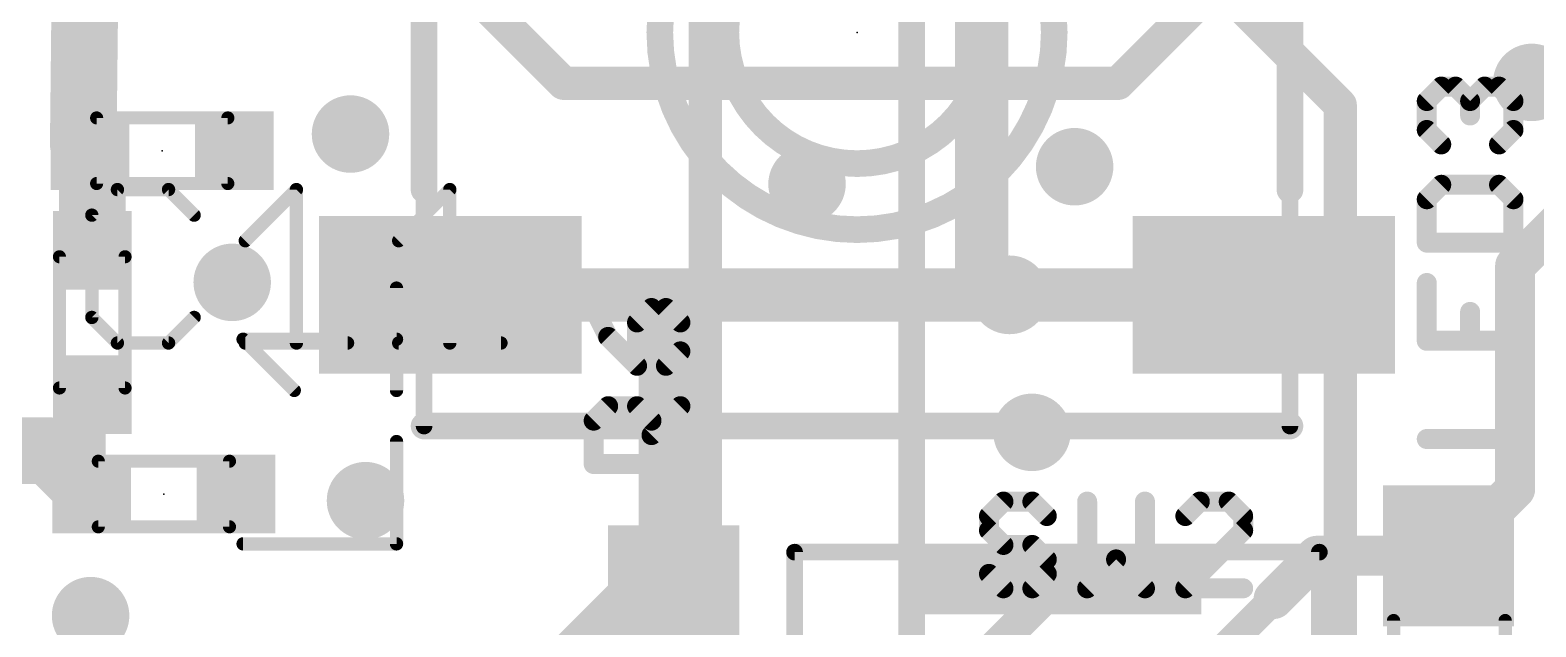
# Model space of a CAD drawing. Extents: x -25.4 to 25.4, y -26.7 to 25.8.
# Drawn here: x 3.6 to 15.08, y -3.51 to 1.03 of the extents above; entities that cross this region are included whole.
import ezdxf

# ---------------------------------------------------------------- set-up
doc = ezdxf.new("R2010")
doc.units = 0
for name, color, linetype in [('1', 12, 'CONTINUOUS'), ('16', 5, 'CONTINUOUS'), ('18', 110, 'CONTINUOUS'), ('20', 53, 'CONTINUOUS'), ('21', 53, 'CONTINUOUS'), ('23', 53, 'CONTINUOUS'), ('25', 253, 'CONTINUOUS'), ('51', 53, 'CONTINUOUS')]:
    doc.layers.add(name, color=color, linetype=linetype)

# ---------------------------------------------------------------- blocks, each defined once
blk = doc.blocks.new('RECT')
blk.add_solid([(-0.5, -0.5), (0.5, -0.5), (-0.5, 0.5), (0.5, 0.5)])
blk = doc.blocks.new('ROUNDV')
at = {"const_width": 0.5}
blk.add_lwpolyline([(0, -0.25, 1), (0, 0.25, 1), (0, -0.25)], format="xyb", dxfattribs=at)

msp = doc.modelspace()

# ---------------------------------------------------------------- linework, layer by layer
at = {"layer": '1'}
for points, const_width in [([(20.32, 0, 0.4142), (0, 20.32)], 0.254), ([(7.6696, 0.6919, 1), (7.6696, 0.5649)], 0.127), ([(7.6247, 0.5835, 1), (7.7145, 0.6733)], 0.127), ([(11.8511, 0.6733, 1), (11.9409, 0.5835)], 0.127), ([(11.896, 0.5649, 1), (11.896, 0.6919)], 0.127), ([(4.098, 0.256, 1), (3.9184, 0.0764)], 0.254), ([(4.2037, 0.0977, 1), (3.9497, 0.0977)], 0.254), ([(3.8812, 0.1676, 1), (4.1352, 0.1648)], 0.254), ([(3.9703, 0.0245, 1), (4.1499, 0.2041)], 0.254), ([(4.105, 0.1592, 1), (4.0152, 0.0694)], 0.127), ([(0, -20.32, 0.4142), (20.32, 0)], 0.254), ([(4.0318, 0.0528, 1), (4.1216, 0.1426)], 0.127), ([(3.9497, -0.6438, 1), (4.2037, -0.6438)], 0.254), ([(14.9987, -0.762, 1), (14.8463, -0.762)], 0.1524), ([(14.8686, -0.7081, 1), (14.9764, -0.8159)], 0.1524), ([(6.806, -0.8824, 1), (6.806, -1.0856)], 0.2032), ([(8.4455, -0.8824, 1), (8.4455, -1.0856)], 0.2032), ([(8.5471, -0.984, 1), (8.3439, -0.984)], 0.2032), ([(8.4455, -1.0856, 1), (8.4455, -0.8824)], 0.2032), ([(11.0684, -0.8824, 1), (11.0684, -1.0856)], 0.2032), ([(11.0684, -1.0856, 1), (11.0684, -0.8824)], 0.2032), ([(13.006, -1.0856, 1), (13.006, -0.8824)], 0.2032), ([(4.1275, -1.7438, 1), (4.0259, -1.7438)], 0.1016), ([(3.8402, -2.0819, 1), (3.6606, -2.2615)], 0.254), ([(3.7504, -2.2987, 1), (3.7504, -2.0447)], 0.254), ([(3.9869, -2.5878, 1), (4.1665, -2.4082)], 0.254), ([(4.1126, -2.5339, 1), (4.0408, -2.4621)], 0.1016), ([(14.8463, -2.4647, 1), (14.9987, -2.4647)], 0.1524), ([(14.9764, -2.5186, 1), (14.8686, -2.4108)], 0.1524), ([(4.0369, -2.466, 1), (4.1087, -2.5378)], 0.1016), ([(4.0259, -2.498, 1), (4.1275, -2.498)], 0.1016), ([(13.4103, -2.8965, 1), (13.4103, -3.0489)], 0.1524), ([(13.4642, -3.0266, 1), (13.3564, -2.9188)], 0.1524), ([(14.3606, -2.9188, 1), (14.4684, -3.0266)], 0.1524), ([(14.4145, -3.0489, 1), (14.4145, -2.8965)], 0.1524), ([(8.2878, -3.3493, 1), (8.1442, -3.2057)], 0.2032), ([(8.4904, -3.1691, 1), (8.4006, -3.2589)], 0.127), ([(11.4749, -3.2399, 1), (11.3851, -3.1501)], 0.127), ([(8.216, -3.214, 1), (8.216, -3.341)], 0.127), ([(8.3439, -3.214, 1), (8.5471, -3.214)], 0.2032), ([(8.4641, -3.3224, 1), (8.5539, -3.2326)], 0.127), ([(8.509, -3.341, 1), (8.509, -3.214)], 0.127), ([(13.0271, -3.2481, 1), (13.1349, -3.3559)], 0.1524), ([(13.1214, -3.3424, 1), (13.0406, -3.2616)], 0.1143)]:
    msp.add_lwpolyline(points, format="xyb", dxfattribs=dict(at, const_width=const_width))
for points, const_width in [([(13.006, 1.7384), (11.896, 0.6284)], 0.254), ([(4.022, 1.4478), (4.0082, 0.1662)], 0.508), ([(7.6696, 0.6284), (6.806, 1.492)], 0.254), ([(11.896, 0.6284), (7.6696, 0.6284)], 0.254), ([(4.0601, 0.1143), (4.0082, 0.1662)], 0.508), ([(4.0767, 0.0977), (4.0767, -0.6438)], 0.508), ([(4.0601, 0.1143), (4.0767, 0.0977)], 0.254), ([(14.9225, -0.762), (15.748, 0.0635)], 0.3048), ([(14.9225, -2.4647), (14.9225, -0.762)], 0.3048), ([(6.806, -0.984), (8.4455, -0.984)], 0.4064), ([(8.4455, -0.984), (11.0684, -0.984)], 0.4064), ([(8.4455, -3.214), (8.4455, -0.984)], 0.4064), ([(11.0684, -0.984), (13.006, -0.984)], 0.4064), ([(4.0767, -1.7438), (4.0767, -2.498)], 0.2032), ([(2.416, -2.1717), (3.7504, -2.1717)], 0.508), ([(3.7504, -2.1717), (4.0767, -2.498)], 0.508), ([(4.0767, -2.498), (4.0728, -2.5019)], 0.2032), ([(14.4145, -2.9727), (14.9225, -2.4647)], 0.3048), ([(13.081, -3.302), (13.4103, -2.9727)], 0.3048), ([(13.4103, -2.9727), (14.4145, -2.9727)], 0.3048), ([(7.5438, -3.9497), (8.216, -3.2775)], 0.4064), ([(8.509, -3.2775), (8.4455, -3.214)], 0.254), ([(11.43, -3.195), (10.805, -3.82)], 0.254), ([(8.216, -3.2775), (8.509, -3.2775)], 0.254), ([(12.363, -4.02), (13.081, -3.302)], 0.2286)]:
    msp.add_lwpolyline(points, dxfattribs=dict(at, const_width=const_width))
at = {"layer": '16'}
for points, const_width in [([(20.32, 0, 0.4142), (0, 20.32)], 0.254), ([(13.6525, 0.4623, 1), (13.5255, 0.4623)], 0.127), ([(13.5441, 0.4174, 1), (13.6339, 0.5072)], 0.127), ([(0, -20.32, 0.4142), (20.32, 0)], 0.254), ([(10.9278, -0.6997, 1), (10.7841, -0.8434)], 0.2032), ([(10.7544, -0.7716, 1), (10.9576, -0.7716)], 0.2032), ([(10.9966, -1.0558, 1), (11.1402, -0.9122)], 0.2032), ([(8.7952, -3.6272, 1), (8.7054, -3.5374)], 0.127)]:
    msp.add_lwpolyline(points, format="xyb", dxfattribs=dict(at, const_width=const_width))
for points, const_width in [([(12.159, 1.8923), (13.589, 0.4623)], 0.254), ([(10.856, 1.7406), (10.856, -0.7716)], 0.4064), ([(10.3226, 1.4884), (10.3226, -4.4602)], 0.2032), ([(8.7503, 1.2827), (8.7503, -3.5823)], 0.254), ([(13.589, 0.4623), (13.589, -3.8862)], 0.254), ([(10.856, -0.7716), (11.0684, -0.984)], 0.4064), ([(8.7503, -3.5823), (7.7652, -4.5674)], 0.254)]:
    msp.add_lwpolyline(points, dxfattribs=dict(at, const_width=const_width))
at = {"layer": '20', "const_width": 0.0254}
msp.add_lwpolyline([(-3.4925, 25.146, 14.4823), (3.4925, 25.146)], format="xyb", dxfattribs=at)
at = {"layer": '21'}
for points, const_width in [([(9.906, -0.4873, 1), (9.906, 2.5193, 1), (9.906, -0.4873)], 0.2032), ([(9.906, 0.016, 1), (9.906, 2.016, 1), (9.906, 0.016)], 0.2032), ([(6.5552, -0.184, 1), (6.6568, -0.184)], 0.1016), ([(13.1552, -0.184, 1), (13.2568, -0.184)], 0.1016), ([(6.606, -1.9332, 1), (6.606, -2.0348)], 0.1016), ([(13.206, -2.0348, 1), (13.206, -1.9332)], 0.1016), ([(9.4618, -2.945, 1), (9.3982, -2.945)], 0.0635), ([(9.43, -2.9133, 1), (9.43, -2.9768)], 0.0635), ([(13.4618, -2.945, 1), (13.3983, -2.945)], 0.0635), ([(13.43, -2.9768, 1), (13.43, -2.9133)], 0.0635)]:
    msp.add_lwpolyline(points, format="xyb", dxfattribs=dict(at, const_width=const_width))
for points, const_width in [([(6.606, -0.184), (6.606, 2.216)], 0.2032), ([(13.206, 2.216), (13.206, -0.184)], 0.2032), ([(13.206, -1.984), (6.606, -1.984)], 0.2032), ([(9.43, -5.945), (9.43, -2.945)], 0.127), ([(9.43, -2.945), (13.43, -2.945)], 0.127), ([(13.43, -2.945), (13.43, -5.945)], 0.127)]:
    msp.add_lwpolyline(points, dxfattribs=dict(at, const_width=const_width))
at = {"layer": '23'}
for p in [(9.906, 1.016), (4.6101, 0.1143), (4.0767, -1.1938), (4.6228, -2.5019)]:
    msp.add_point(p, dxfattribs=at)
at = {"layer": '25'}
for points, const_width in [([(14.2488, 0.4929), (14.359, 0.6031)], 0.1524), ([(14.359, 0.6031), (14.4692, 0.6031)], 0.1524), ([(14.4692, 0.6031), (14.5793, 0.4929)], 0.1524), ([(14.5793, 0.4929), (14.6895, 0.6031)], 0.1524), ([(14.6895, 0.6031), (14.7996, 0.6031)], 0.1524), ([(14.7996, 0.6031), (14.9098, 0.4929)], 0.1524), ([(14.2488, 0.2726), (14.2488, 0.4929)], 0.1524), ([(14.5793, 0.4929), (14.5793, 0.3828)], 0.1524), ([(14.9098, 0.4929), (14.9098, 0.2726)], 0.1524), ([(14.359, 0.1624), (14.2488, 0.2726)], 0.1524), ([(14.9098, 0.2726), (14.7996, 0.1624)], 0.1524), ([(14.359, -0.1453), (14.2488, -0.2555)], 0.1524), ([(14.7996, -0.1453), (14.359, -0.1453)], 0.1524), ([(14.9098, -0.2555), (14.7996, -0.1453)], 0.1524), ([(4.2685, -0.1817), (4.0736, -0.3766)], 0.1016), ([(4.6583, -0.1817), (4.2685, -0.1817)], 0.1016), ([(4.8532, -0.3766), (4.6583, -0.1817)], 0.1016), ([(5.243, -0.5715), (5.6328, -0.1817)], 0.1016), ([(5.6328, -0.1817), (5.6328, -1.3511)], 0.1016), ([(6.4124, -0.5715), (6.8022, -0.1817)], 0.1016), ([(6.8022, -0.1817), (6.8022, -1.3511)], 0.1016), ([(14.2488, -0.2555), (14.2488, -0.586)], 0.1524), ([(14.9098, -0.586), (14.9098, -0.2555)], 0.1524), ([(4.0736, -0.3766), (4.0736, -1.1562)], 0.1016), ([(14.2488, -0.586), (14.9098, -0.586)], 0.1524), ([(6.3959, -1.7124), (6.3959, -0.9328)], 0.1016), ([(14.2488, -0.8937), (14.2488, -1.3344)], 0.1524), ([(14.9098, -1.3344), (14.9098, -0.8937)], 0.1524), ([(7.8988, -1.0842), (8.009, -1.3046)], 0.1524), ([(8.3395, -1.0842), (8.2293, -1.1944)], 0.1524), ([(8.4496, -1.0842), (8.3395, -1.0842)], 0.1524), ([(8.5598, -1.1944), (8.4496, -1.0842)], 0.1524), ([(4.0736, -1.1562), (4.2685, -1.3511)], 0.1016), ([(4.6583, -1.3511), (4.8532, -1.1562)], 0.1016), ([(8.2293, -1.1944), (8.2293, -1.5249)], 0.1524), ([(8.5598, -1.4147), (8.5598, -1.1944)], 0.1524), ([(14.5793, -1.3344), (14.5793, -1.1141)], 0.1524), ([(8.009, -1.3046), (8.2293, -1.5249)], 0.1524), ([(14.2488, -1.3344), (14.9098, -1.3344)], 0.1524), ([(4.2685, -1.3511), (4.6583, -1.3511)], 0.1016), ([(5.6163, -1.7124), (5.2265, -1.3226)], 0.1016), ([(5.2265, -1.3226), (6.3959, -1.3226)], 0.1016), ([(5.243, -1.3511), (6.0226, -1.3511)], 0.1016), ([(6.4124, -1.3511), (7.192, -1.3511)], 0.1016), ([(8.4496, -1.5249), (8.5598, -1.4147)], 0.1524), ([(8.2293, -1.5249), (8.4496, -1.5249)], 0.1524), ([(14.9098, -2.0828), (14.9098, -1.6422)], 0.1524), ([(7.8988, -1.9428), (8.009, -1.8327)], 0.1524), ([(8.009, -1.8327), (8.2293, -1.8327)], 0.1524), ([(8.2293, -1.8327), (8.3395, -1.9428)], 0.1524), ([(8.3395, -2.053), (8.5598, -1.8327)], 0.1524), ([(7.8988, -2.2733), (7.8988, -1.9428)], 0.1524), ([(8.3395, -1.9428), (8.3395, -2.2733)], 0.1524), ([(6.3959, -2.8818), (6.3959, -2.1022)], 0.1016), ([(14.2488, -2.0828), (14.9098, -2.0828)], 0.1524), ([(8.5598, -2.2733), (7.8988, -2.2733)], 0.1524), ([(11.0221, -2.5596), (10.912, -2.6698)], 0.1524), ([(11.2424, -2.5596), (11.0221, -2.5596)], 0.1524), ([(11.3526, -2.6698), (11.2424, -2.5596)], 0.1524), ([(11.6604, -2.5596), (11.6604, -3.2206)], 0.1524), ([(12.101, -3.2206), (12.101, -2.5596)], 0.1524), ([(12.5189, -2.5596), (12.4088, -2.6698)], 0.1524), ([(12.7393, -2.5596), (12.5189, -2.5596)], 0.1524), ([(12.8494, -2.6698), (12.7393, -2.5596)], 0.1524), ([(10.912, -2.6698), (10.912, -2.78)], 0.1524), ([(12.8494, -2.78), (12.8494, -2.6698)], 0.1524), ([(10.912, -2.78), (11.0221, -2.8901)], 0.1524), ([(12.4088, -3.2206), (12.8494, -2.78)], 0.1524), ([(5.2265, -2.8818), (6.3959, -2.8818)], 0.1016), ([(11.0221, -2.8901), (11.2424, -2.8901)], 0.1524), ([(11.2424, -2.8901), (11.3526, -3.0003)], 0.1524), ([(11.3526, -3.0003), (11.3526, -3.1104)], 0.1524), ([(11.6604, -3.2206), (11.8807, -3.0003)], 0.1524), ([(11.8807, -3.0003), (12.101, -3.2206)], 0.1524), ([(11.0221, -3.2206), (10.912, -3.1104)], 0.1524), ([(11.3526, -3.1104), (11.2424, -3.2206)], 0.1524), ([(11.2424, -3.2206), (11.0221, -3.2206)], 0.1524), ([(12.8494, -3.2206), (12.4088, -3.2206)], 0.1524)]:
    msp.add_lwpolyline(points, dxfattribs=dict(at, const_width=const_width))
for points, const_width in [([(14.359, 0.6412, 1), (14.359, 0.565)], 0.0762), ([(14.3859, 0.5761, 1), (14.3321, 0.63)], 0.0762), ([(14.4961, 0.63, 1), (14.4422, 0.5761)], 0.0762), ([(14.4692, 0.565, 1), (14.4692, 0.6412)], 0.0762), ([(14.6895, 0.6412, 1), (14.6895, 0.565)], 0.0762), ([(14.7164, 0.5761, 1), (14.6625, 0.63)], 0.0762), ([(14.8266, 0.63, 1), (14.7727, 0.5761)], 0.0762), ([(14.7996, 0.565, 1), (14.7996, 0.6412)], 0.0762), ([(14.2869, 0.4929, 1), (14.2107, 0.4929)], 0.0762), ([(14.2219, 0.5199, 1), (14.2758, 0.466)], 0.0762), ([(14.6174, 0.4929, 1), (14.5412, 0.4929)], 0.0762), ([(14.5524, 0.5199, 1), (14.6063, 0.466)], 0.0762), ([(14.5524, 0.466, 1), (14.6063, 0.5199)], 0.0762), ([(14.9479, 0.4929, 1), (14.8717, 0.4929)], 0.0762), ([(14.8829, 0.466, 1), (14.9367, 0.5199)], 0.0762), ([(14.2758, 0.2995, 1), (14.2219, 0.2457)], 0.0762), ([(14.5412, 0.3828, 1), (14.6174, 0.3828)], 0.0762), ([(14.9367, 0.2457, 1), (14.8829, 0.2995)], 0.0762), ([(14.2107, 0.2726, 1), (14.2869, 0.2726)], 0.0762), ([(14.8717, 0.2726, 1), (14.9479, 0.2726)], 0.0762), ([(14.3321, 0.1355, 1), (14.3859, 0.1894)], 0.0762), ([(14.7727, 0.1894, 1), (14.8266, 0.1355)], 0.0762), ([(14.359, -0.1072, 1), (14.359, -0.1834)], 0.0762), ([(14.3859, -0.1723, 1), (14.3321, -0.1184)], 0.0762), ([(14.8266, -0.1184, 1), (14.7727, -0.1723)], 0.0762), ([(14.7996, -0.1834, 1), (14.7996, -0.1072)], 0.0762), ([(4.2685, -0.1563, 1), (4.2685, -0.2071)], 0.0508), ([(4.2865, -0.1997, 1), (4.2505, -0.1637)], 0.0508), ([(4.6763, -0.1637, 1), (4.6403, -0.1997)], 0.0508), ([(4.6583, -0.2071, 1), (4.6583, -0.1563)], 0.0508), ([(5.6582, -0.1817, 1), (5.6074, -0.1817)], 0.0508), ([(5.6508, -0.1997, 1), (5.6148, -0.1637)], 0.0508), ([(6.8276, -0.1817, 1), (6.7768, -0.1817)], 0.0508), ([(6.8202, -0.1997, 1), (6.7842, -0.1637)], 0.0508), ([(14.2869, -0.2555, 1), (14.2107, -0.2555)], 0.0762), ([(14.2219, -0.2285, 1), (14.2758, -0.2824)], 0.0762), ([(14.9479, -0.2555, 1), (14.8717, -0.2555)], 0.0762), ([(14.8829, -0.2824, 1), (14.9367, -0.2285)], 0.0762), ([(4.0556, -0.3586, 1), (4.0916, -0.3946)], 0.0508), ([(4.099, -0.3766, 1), (4.0482, -0.3766)], 0.0508), ([(4.8352, -0.3946, 1), (4.8712, -0.3586)], 0.0508), ([(5.225, -0.5535, 1), (5.261, -0.5895)], 0.0508), ([(6.3944, -0.5535, 1), (6.4304, -0.5895)], 0.0508), ([(14.2488, -0.5479, 1), (14.2488, -0.6241)], 0.0762), ([(14.2107, -0.586, 1), (14.2869, -0.586)], 0.0762), ([(14.8717, -0.586, 1), (14.9479, -0.586)], 0.0762), ([(14.9098, -0.6241, 1), (14.9098, -0.5479)], 0.0762), ([(6.4213, -0.9328, 1), (6.3705, -0.9328)], 0.0508), ([(14.2869, -0.8937, 1), (14.2107, -0.8937)], 0.0762), ([(14.9479, -0.8937, 1), (14.8717, -0.8937)], 0.0762), ([(7.9329, -1.0672, 1), (7.8648, -1.1013)], 0.0762), ([(8.3395, -1.0461, 1), (8.3395, -1.1223)], 0.0762), ([(8.3664, -1.1112, 1), (8.3125, -1.0573)], 0.0762), ([(8.4766, -1.0573, 1), (8.4227, -1.1112)], 0.0762), ([(8.4496, -1.1223, 1), (8.4496, -1.0461)], 0.0762), ([(4.0916, -1.1382, 1), (4.0556, -1.1742)], 0.0508), ([(4.0482, -1.1562, 1), (4.099, -1.1562)], 0.0508), ([(4.8712, -1.1742, 1), (4.8352, -1.1382)], 0.0508), ([(8.2674, -1.1944, 1), (8.1912, -1.1944)], 0.0762), ([(8.2024, -1.1675, 1), (8.2563, -1.2213)], 0.0762), ([(8.5979, -1.1944, 1), (8.5217, -1.1944)], 0.0762), ([(8.5329, -1.2213, 1), (8.5867, -1.1675)], 0.0762), ([(14.6174, -1.1141, 1), (14.5412, -1.1141)], 0.0762), ([(8.0359, -1.2776, 1), (7.9821, -1.3315)], 0.0762), ([(7.9749, -1.3216, 1), (8.0431, -1.2875)], 0.0762), ([(14.2488, -1.2963, 1), (14.2488, -1.3725)], 0.0762), ([(14.9098, -1.3725, 1), (14.9098, -1.2963)], 0.0762), ([(4.2685, -1.3257, 1), (4.2685, -1.3765)], 0.0508), ([(4.2505, -1.3691, 1), (4.2865, -1.3331)], 0.0508), ([(4.6403, -1.3331, 1), (4.6763, -1.3691)], 0.0508), ([(4.6583, -1.3765, 1), (4.6583, -1.3257)], 0.0508), ([(5.2445, -1.3046, 1), (5.2085, -1.3406)], 0.0508), ([(5.2265, -1.2972, 1), (5.2265, -1.348)], 0.0508), ([(5.243, -1.3257, 1), (5.243, -1.3765)], 0.0508), ([(5.6074, -1.3511, 1), (5.6582, -1.3511)], 0.0508), ([(6.0226, -1.3765, 1), (6.0226, -1.3257)], 0.0508), ([(6.4124, -1.3257, 1), (6.4124, -1.3765)], 0.0508), ([(6.3959, -1.348, 1), (6.3959, -1.2972)], 0.0508), ([(6.7768, -1.3511, 1), (6.8276, -1.3511)], 0.0508), ([(7.192, -1.3765, 1), (7.192, -1.3257)], 0.0508), ([(8.5217, -1.4147, 1), (8.5979, -1.4147)], 0.0762), ([(8.5867, -1.4417, 1), (8.5329, -1.3878)], 0.0762), ([(14.2107, -1.3344, 1), (14.2869, -1.3344)], 0.0762), ([(14.5412, -1.3344, 1), (14.6174, -1.3344)], 0.0762), ([(14.8717, -1.3344, 1), (14.9479, -1.3344)], 0.0762), ([(8.2293, -1.4868, 1), (8.2293, -1.563)], 0.0762), ([(8.1912, -1.5249, 1), (8.2674, -1.5249)], 0.0762), ([(8.2024, -1.5518, 1), (8.2563, -1.4979)], 0.0762), ([(8.4227, -1.4979, 1), (8.4766, -1.5518)], 0.0762), ([(8.4496, -1.563, 1), (8.4496, -1.4868)], 0.0762), ([(14.9479, -1.6422, 1), (14.8717, -1.6422)], 0.0762), ([(5.5983, -1.7304, 1), (5.6343, -1.6944)], 0.0508), ([(6.3705, -1.7124, 1), (6.4213, -1.7124)], 0.0508), ([(8.009, -1.7946, 1), (8.009, -1.8708)], 0.0762), ([(8.0359, -1.8596, 1), (7.9821, -1.8057)], 0.0762), ([(8.2563, -1.8057, 1), (8.2024, -1.8596)], 0.0762), ([(8.2293, -1.8708, 1), (8.2293, -1.7946)], 0.0762), ([(8.5867, -1.8596, 1), (8.5329, -1.8057)], 0.0762), ([(7.9369, -1.9428, 1), (7.8607, -1.9428)], 0.0762), ([(7.8719, -1.9159, 1), (7.9258, -1.9698)], 0.0762), ([(8.3776, -1.9428, 1), (8.3014, -1.9428)], 0.0762), ([(8.3125, -1.9698, 1), (8.3664, -1.9159)], 0.0762), ([(6.4213, -2.1022, 1), (6.3705, -2.1022)], 0.0508), ([(8.3125, -2.026, 1), (8.3664, -2.0799)], 0.0762), ([(14.2488, -2.0447, 1), (14.2488, -2.1209)], 0.0762), ([(14.8717, -2.0828, 1), (14.9479, -2.0828)], 0.0762), ([(14.9098, -2.1209, 1), (14.9098, -2.0447)], 0.0762), ([(7.8988, -2.2352, 1), (7.8988, -2.3114)], 0.0762), ([(7.8607, -2.2733, 1), (7.9369, -2.2733)], 0.0762), ([(8.3014, -2.2733, 1), (8.3776, -2.2733)], 0.0762), ([(8.5598, -2.3114, 1), (8.5598, -2.2352)], 0.0762), ([(11.0221, -2.5215, 1), (11.0221, -2.5977)], 0.0762), ([(11.0491, -2.5866, 1), (10.9952, -2.5327)], 0.0762), ([(11.2694, -2.5327, 1), (11.2155, -2.5866)], 0.0762), ([(11.2424, -2.5977, 1), (11.2424, -2.5215)], 0.0762), ([(11.6985, -2.5596, 1), (11.6223, -2.5596)], 0.0762), ([(12.1391, -2.5596, 1), (12.0629, -2.5596)], 0.0762), ([(12.5189, -2.5215, 1), (12.5189, -2.5977)], 0.0762), ([(12.5459, -2.5866, 1), (12.492, -2.5327)], 0.0762), ([(12.7662, -2.5327, 1), (12.7123, -2.5866)], 0.0762), ([(12.7393, -2.5977, 1), (12.7393, -2.5215)], 0.0762), ([(10.9501, -2.6698, 1), (10.8739, -2.6698)], 0.0762), ([(10.885, -2.6429, 1), (10.9389, -2.6967)], 0.0762), ([(11.3257, -2.6967, 1), (11.3795, -2.6429)], 0.0762), ([(12.3818, -2.6429, 1), (12.4357, -2.6967)], 0.0762), ([(12.8875, -2.6698, 1), (12.8113, -2.6698)], 0.0762), ([(12.8225, -2.6967, 1), (12.8764, -2.6429)], 0.0762), ([(10.9389, -2.753, 1), (10.885, -2.8069)], 0.0762), ([(10.8739, -2.78, 1), (10.9501, -2.78)], 0.0762), ([(12.8113, -2.78, 1), (12.8875, -2.78)], 0.0762), ([(12.8764, -2.8069, 1), (12.8225, -2.753)], 0.0762), ([(5.2265, -2.8564, 1), (5.2265, -2.9072)], 0.0508), ([(6.3705, -2.8818, 1), (6.4213, -2.8818)], 0.0508), ([(6.3959, -2.9072, 1), (6.3959, -2.8564)], 0.0508), ([(11.0221, -2.852, 1), (11.0221, -2.9282)], 0.0762), ([(10.9952, -2.9171, 1), (11.0491, -2.8632)], 0.0762), ([(11.2694, -2.8632, 1), (11.2155, -2.9171)], 0.0762), ([(11.2424, -2.9282, 1), (11.2424, -2.852)], 0.0762), ([(11.3907, -3.0003, 1), (11.3145, -3.0003)], 0.0762), ([(11.3257, -3.0272, 1), (11.3795, -2.9733)], 0.0762), ([(11.9076, -2.9733, 1), (11.8537, -3.0272)], 0.0762), ([(11.9076, -3.0272, 1), (11.8537, -2.9733)], 0.0762), ([(10.9389, -3.0835, 1), (10.885, -3.1374)], 0.0762), ([(11.3145, -3.1104, 1), (11.3907, -3.1104)], 0.0762), ([(11.3795, -3.1374, 1), (11.3257, -3.0835)], 0.0762), ([(11.0221, -3.1825, 1), (11.0221, -3.2587)], 0.0762), ([(10.9952, -3.2475, 1), (11.0491, -3.1937)], 0.0762), ([(11.2155, -3.1937, 1), (11.2694, -3.2475)], 0.0762), ([(11.2424, -3.2587, 1), (11.2424, -3.1825)], 0.0762), ([(11.6334, -3.1937, 1), (11.6873, -3.2475)], 0.0762), ([(11.6223, -3.2206, 1), (11.6985, -3.2206)], 0.0762), ([(12.0629, -3.2206, 1), (12.1391, -3.2206)], 0.0762), ([(12.0741, -3.2475, 1), (12.1279, -3.1937)], 0.0762), ([(12.4088, -3.1825, 1), (12.4088, -3.2587)], 0.0762), ([(12.3818, -3.1937, 1), (12.4357, -3.2475)], 0.0762), ([(12.8494, -3.2587, 1), (12.8494, -3.1825)], 0.0762)]:
    msp.add_lwpolyline(points, format="xyb", dxfattribs=dict(at, const_width=const_width))
at = {"layer": '51'}
for points, const_width in [([(6.606, -1.984), (6.606, 4.016)], 0.127), ([(13.206, 4.016), (13.206, -1.984)], 0.127), ([(4.1101, 0.3643), (5.1101, 0.3643)], 0.1), ([(4.1101, -0.1357), (4.1101, 0.3643)], 0.1), ([(5.1101, 0.3643), (5.1101, -0.1357)], 0.1), ([(5.1101, -0.1357), (4.1101, -0.1357)], 0.1), ([(3.8267, -1.6938), (3.8267, -0.6938)], 0.1), ([(3.8267, -0.6938), (4.3267, -0.6938)], 0.1), ([(4.3267, -0.6938), (4.3267, -1.6938)], 0.1), ([(4.3267, -1.6938), (3.8267, -1.6938)], 0.1), ([(4.1228, -2.2519), (5.1228, -2.2519)], 0.1), ([(4.1228, -2.7519), (4.1228, -2.2519)], 0.1), ([(5.1228, -2.2519), (5.1228, -2.7519)], 0.1), ([(5.1228, -2.7519), (4.1228, -2.7519)], 0.1), ([(13.9955, -3.4667), (13.9955, -4.1787)], 0.1016), ([(14.8465, -3.4667), (14.8465, -4.1787)], 0.1016)]:
    msp.add_lwpolyline(points, dxfattribs=dict(at, const_width=const_width))
for points, const_width in [([(4.1101, 0.3893, 1), (4.1101, 0.3393)], 0.05), ([(4.1351, 0.3643, 1), (4.0851, 0.3643)], 0.05), ([(5.1351, 0.3643, 1), (5.0851, 0.3643)], 0.05), ([(5.1101, 0.3393, 1), (5.1101, 0.3893)], 0.05), ([(4.1101, -0.1107, 1), (4.1101, -0.1607)], 0.05), ([(4.0851, -0.1357, 1), (4.1351, -0.1357)], 0.05), ([(5.0851, -0.1357, 1), (5.1351, -0.1357)], 0.05), ([(5.1101, -0.1607, 1), (5.1101, -0.1107)], 0.05), ([(3.8517, -0.6938, 1), (3.8017, -0.6938)], 0.05), ([(3.8267, -0.6688, 1), (3.8267, -0.7188)], 0.05), ([(4.3517, -0.6938, 1), (4.3017, -0.6938)], 0.05), ([(4.3267, -0.7188, 1), (4.3267, -0.6688)], 0.05), ([(3.8267, -1.6688, 1), (3.8267, -1.7188)], 0.05), ([(3.8017, -1.6938, 1), (3.8517, -1.6938)], 0.05), ([(4.3017, -1.6938, 1), (4.3517, -1.6938)], 0.05), ([(4.3267, -1.7188, 1), (4.3267, -1.6688)], 0.05), ([(6.5743, -1.984, 1), (6.6378, -1.984)], 0.0635), ([(13.1743, -1.984, 1), (13.2378, -1.984)], 0.0635), ([(4.1228, -2.2269, 1), (4.1228, -2.2769)], 0.05), ([(4.1478, -2.2519, 1), (4.0978, -2.2519)], 0.05), ([(5.1478, -2.2519, 1), (5.0978, -2.2519)], 0.05), ([(5.1228, -2.2769, 1), (5.1228, -2.2269)], 0.05), ([(4.1228, -2.7269, 1), (4.1228, -2.7769)], 0.05), ([(4.0978, -2.7519, 1), (4.1478, -2.7519)], 0.05), ([(5.0978, -2.7519, 1), (5.1478, -2.7519)], 0.05), ([(5.1228, -2.7769, 1), (5.1228, -2.7269)], 0.05), ([(14.0209, -3.4667, 1), (13.9701, -3.4667)], 0.0508), ([(14.8719, -3.4667, 1), (14.8211, -3.4667)], 0.0508)]:
    msp.add_lwpolyline(points, format="xyb", dxfattribs=dict(at, const_width=const_width))

# ---------------------------------------------------------------- block references
at = {"layer": '1', "xscale": 0.6, "yscale": 0.6}
for p in [(4.0601, 0.1143), (5.1601, 0.1143), (4.0728, -2.5019), (5.1728, -2.5019)]:
    msp.add_blockref('RECT', p, dxfattribs=at)
at = {"layer": '1'}
for p, xscale, yscale, rotation in [((4.0767, -0.6438), 0.6, 0.6, 270), ((6.806, -0.984), 2, 1.2, 180), ((13.006, -0.984), 2, 1.2, 180), ((4.0767, -1.7438), 0.6, 0.6, 270), ((11.43, -3.195), 2.2, 0.45, 180)]:
    msp.add_blockref('RECT', p, dxfattribs=dict(at, xscale=xscale, yscale=yscale, rotation=rotation))
at = {"layer": '1', "xscale": 1.075}
for p, rotation in [((14.4145, -2.9727), 270), ((8.509, -3.2775), 90)]:
    msp.add_blockref('RECT', p, dxfattribs=dict(at, rotation=rotation))
at = {"layer": '18'}
for p, xscale, yscale in [((15.0495, 0.635), 0.5906, 0.5906), ((15.0495, 0.635), 0.5906, 0.5906), ((6.0452, 0.2413), 0.5906, 0.5906), ((6.0452, 0.2413), 0.5906, 0.5906), ((11.5646, -0.0076), 0.5906, 0.5906), ((11.5646, -0.0076), 0.5906, 0.5906), ((9.525, -0.1397), 0.5906, 0.5906), ((9.525, -0.1397), 0.5906, 0.5906), ((5.1435, -0.889), 0.5906, 0.5906), ((5.1435, -0.889), 0.5906, 0.5906), ((11.0684, -0.984), 0.6, 0.6), ((11.0684, -0.984), 0.6, 0.6), ((11.2395, -2.032), 0.5906, 0.5906), ((11.2395, -2.032), 0.5906, 0.5906), ((6.1595, -2.5527), 0.5906, 0.5906), ((6.1595, -2.5527), 0.5906, 0.5906), ((4.064, -3.429), 0.5906, 0.5906), ((4.064, -3.429), 0.5906, 0.5906)]:
    msp.add_blockref('ROUNDV', p, dxfattribs=dict(at, xscale=xscale, yscale=yscale))
at = {"layer": '51', "xscale": 0.5001, "yscale": 0.95}
for p, rotation in [((14.4196, -3.2346), 270), ((8.5039, -3.5473), 90)]:
    msp.add_blockref('RECT', p, dxfattribs=dict(at, rotation=rotation))

doc.saveas('drawing.dxf')
